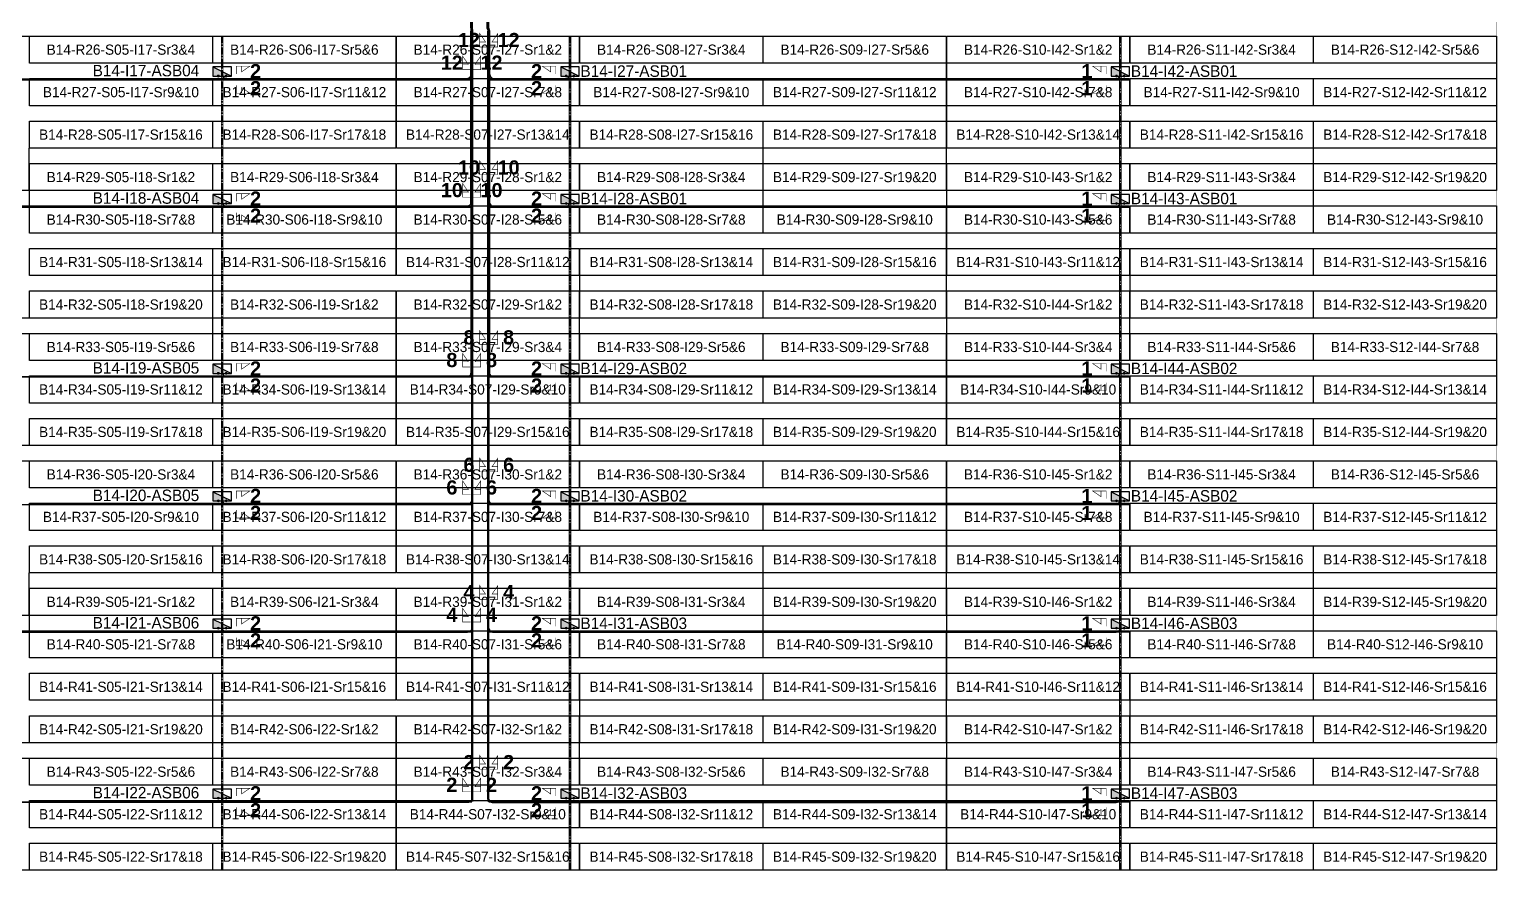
# Model space of a CAD drawing. Header units: metres. Extents: x 530404 to 530792, y 2675674 to 2676017.
# Drawn here: x 530533.1 to 530792.2, y 2675674.2 to 2675822.8 of the extents above; entities that cross this region are included whole.
import ezdxf
from ezdxf.enums import TextEntityAlignment as Align

# ---------------------------------------------------------------- set-up
doc = ezdxf.new("R2010")
doc.units = ezdxf.units.M
doc.linetypes.add('CENTER', pattern=[2, 1.25, -0.25, 0.25, -0.25])
doc.layers.add('Boundary-12.5 MW Block', color=6, linetype='Continuous', lineweight=9)
doc.layers.add('PILE', color=1, linetype='Continuous', lineweight=15)
for name, color, linetype in [('DC Trench BL-14', 40, 'Continuous'), ('E-Inverter Grouping', 2, 'Continuous'), ('Inverter Block-14', 7, 'Continuous'), ('LT Cable(AG) INV to LT Panel BL-14', 2, 'Continuous'), ('Messenger Wire Block-14 (Master Path)', 30, 'Continuous'), ('Messenger Wire Block-14 (MW Path)', 191, 'Continuous'), ('Messenger Wire Exc Link', 7, 'Continuous'), ('MMS Table Block-14', 8, 'Continuous'), ('Plan Line - DC BL-14', 40, 'Continuous'), ('Section Marking BL-14', 2, 'Continuous')]:
    doc.layers.add(name, color=color, linetype=linetype)
doc.styles.add('BoldTextStyle', font='arialbd.ttf')
doc.styles.get("Standard").update_dxf_attribs({"font": 'Adani Regular.ttf'})

# ---------------------------------------------------------------- blocks, each defined once
blk = doc.blocks.new('MMS Table (32.292 x 4.788)')
at = {"color": 0}
blk.add_lwpolyline([(0, -0.002), (0, 4.786), (32.292, 4.786), (32.292, -0.002)], close=True, dxfattribs=at)
at = {"color": 7}
blk.add_attdef('ID1', text='', height=1.8, dxfattribs=at).set_placement((16.146, 2.392), align=Align.MIDDLE_CENTER)
blk = doc.blocks.new('Inverter Block')
h = blk.add_hatch(color=0)
h.dxf.hatch_style = 1
h.paths.add_polyline_path([(-1.46, 2.27), (-1.46, 0.85), (1.46, 0.85)])
at = {"color": 0}
blk.add_lwpolyline([(1.46, 2.27), (-1.46, 2.27), (-1.46, 0.85), (1.46, 0.85)], close=True, dxfattribs=at)
blk.add_lwpolyline([(-1.46, 2.27), (1.46, 0.85)], dxfattribs=at)
at = {"layer": 'PILE'}
for centre in [(-0.61, 0.85), (0.61, 0.85)]:
    blk.add_circle(centre, 0.156, dxfattribs=at)
at = {"color": 7}
blk.add_attdef('ID', (-1.46, 3.01), '', height=1.8, dxfattribs=at)

msp = doc.modelspace()

# ---------------------------------------------------------------- linework, layer by layer
at = {"layer": 'Boundary-12.5 MW Block', "const_width": 0.05}
msp.add_lwpolyline([(530403.53, 2675949.08), (530468.32, 2675949.08), (530468.32, 2675956.58), (530500.71, 2675956.58), (530500.71, 2675979.08), (530533.1, 2675979.08), (530533.1, 2675986.58), (530565.49, 2675986.58), (530565.49, 2676001.58), (530597.88, 2676001.58), (530597.88, 2676016.58), (530792.14, 2676016.58), (530792.14, 2675674.29), (530403.53, 2675674.29)], close=True, dxfattribs=at)
at = {"layer": 'DC Trench BL-14', "color": 40, "const_width": 0.15}
for points in [[(530567.28, 2675821.58), (530566.98, 2675821.58), (530566.98, 2675674.29), (530567.28, 2675674.29)], [(530628.69, 2675821.58), (530628.39, 2675821.58), (530628.39, 2675674.29), (530628.69, 2675674.29)], [(530725.86, 2675821.58), (530725.56, 2675821.58), (530725.56, 2675674.29), (530725.86, 2675674.29)]]:
    msp.add_lwpolyline(points, close=True, dxfattribs=at)
at = {"layer": 'E-Inverter Grouping', "color": 3}
for points in [[(530597.78, 2675801.79), (530533, 2675801.79), (530533, 2675794.29), (530500.71, 2675794.29), (530500.71, 2675821.58), (530597.78, 2675821.58)], [(530694.96, 2675794.29), (530662.67, 2675794.29), (530662.67, 2675801.79), (530597.88, 2675801.79), (530597.88, 2675821.58), (530694.96, 2675821.58)], [(530792.14, 2675794.29), (530759.84, 2675794.29), (530759.84, 2675801.79), (530695.06, 2675801.79), (530695.06, 2675821.58), (530792.14, 2675821.58)], [(530597.78, 2675779.29), (530565.39, 2675779.29), (530565.39, 2675771.79), (530500.71, 2675771.79), (530500.71, 2675791.58), (530533.1, 2675791.58), (530533.1, 2675799.08), (530597.78, 2675799.08)], [(530662.57, 2675791.58), (530694.96, 2675791.58), (530694.96, 2675771.79), (530630.28, 2675771.79), (530630.28, 2675779.29), (530597.88, 2675779.29), (530597.88, 2675799.08), (530662.57, 2675799.08)], [(530759.74, 2675791.58), (530792.14, 2675791.58), (530792.14, 2675771.79), (530727.45, 2675771.79), (530727.45, 2675779.29), (530695.06, 2675779.29), (530695.06, 2675799.08), (530759.74, 2675799.08)], [(530597.78, 2675749.29), (530500.71, 2675749.29), (530500.71, 2675769.08), (530565.49, 2675769.08), (530565.49, 2675776.58), (530597.78, 2675776.58)], [(530597.88, 2675776.58), (530630.18, 2675776.58), (530630.18, 2675769.08), (530694.96, 2675769.08), (530694.96, 2675749.29), (530597.88, 2675749.29)], [(530695.06, 2675776.58), (530727.35, 2675776.58), (530727.35, 2675769.08), (530792.14, 2675769.08), (530792.14, 2675749.29), (530695.06, 2675749.29)], [(530597.78, 2675726.79), (530533, 2675726.79), (530533, 2675719.29), (530500.71, 2675719.29), (530500.71, 2675746.58), (530597.78, 2675746.58)], [(530694.96, 2675719.29), (530662.67, 2675719.29), (530662.67, 2675726.79), (530597.88, 2675726.79), (530597.88, 2675746.58), (530694.96, 2675746.58)], [(530792.14, 2675719.29), (530759.84, 2675719.29), (530759.84, 2675726.79), (530695.06, 2675726.79), (530695.06, 2675746.58), (530792.14, 2675746.58)], [(530597.78, 2675704.29), (530565.39, 2675704.29), (530565.39, 2675696.79), (530500.71, 2675696.79), (530500.71, 2675716.58), (530533.1, 2675716.58), (530533.1, 2675724.08), (530597.78, 2675724.08)], [(530662.57, 2675716.58), (530694.96, 2675716.58), (530694.96, 2675696.79), (530630.28, 2675696.79), (530630.28, 2675704.29), (530597.88, 2675704.29), (530597.88, 2675724.08), (530662.57, 2675724.08)], [(530759.74, 2675716.58), (530792.14, 2675716.58), (530792.14, 2675696.79), (530727.45, 2675696.79), (530727.45, 2675704.29), (530695.06, 2675704.29), (530695.06, 2675724.08), (530759.74, 2675724.08)], [(530597.78, 2675674.29), (530500.71, 2675674.29), (530500.71, 2675694.08), (530565.49, 2675694.08), (530565.49, 2675701.58), (530597.78, 2675701.58)], [(530597.88, 2675701.58), (530630.18, 2675701.58), (530630.18, 2675694.08), (530694.96, 2675694.08), (530694.96, 2675674.29), (530597.88, 2675674.29)], [(530695.06, 2675701.58), (530727.35, 2675701.58), (530727.35, 2675694.08), (530792.14, 2675694.08), (530792.14, 2675674.29), (530695.06, 2675674.29)]]:
    msp.add_lwpolyline(points, close=True, dxfattribs=at)
at = {"layer": 'LT Cable(AG) INV to LT Panel BL-14'}
for points in [[(530625.96, 2675852.86), (530620.26, 2675852.86, -0.110274), (530619.88, 2675852.95), (530618.14, 2675853.76, 0.042157), (530617.99, 2675853.78), (530611.93, 2675853.78, 0.414214), (530611.03, 2675852.88), (530611.03, 2675823.09, 0.021647), (530611.03, 2675823.01), (530611.08, 2675822.51, -0.021647), (530611.08, 2675822.43), (530611.08, 2675814.88, -0.414214), (530610.18, 2675813.98), (530470.85, 2675813.98, -0.414214), (530469.95, 2675814.88), (530469.95, 2675815.23)], [(530625.96, 2675852.81), (530620.25, 2675852.81, -0.110409), (530619.87, 2675852.9), (530618.13, 2675853.71, 0.042157), (530617.98, 2675853.73), (530611.98, 2675853.73, 0.414214), (530611.08, 2675852.83), (530611.08, 2675823.09, 0.021647), (530611.08, 2675823.01), (530611.13, 2675822.51, -0.021647), (530611.13, 2675822.44), (530611.13, 2675792.33, -0.414214), (530610.23, 2675791.43), (530470.85, 2675791.43, -0.414214), (530469.95, 2675792.33), (530469.95, 2675792.73)], [(530624.02, 2675852.76), (530620.24, 2675852.76, -0.110544), (530619.86, 2675852.85), (530618.13, 2675853.66, 0.042157), (530617.98, 2675853.68), (530612.03, 2675853.68, 0.414214), (530611.13, 2675852.78), (530611.13, 2675823.09, 0.021647), (530611.13, 2675823.01), (530611.18, 2675822.52, -0.021647), (530611.18, 2675822.44), (530611.18, 2675762.28, -0.414214), (530610.28, 2675761.38), (530470.85, 2675761.38, -0.414214), (530469.95, 2675762.28), (530469.95, 2675762.73)], [(530624.02, 2675852.71), (530620.24, 2675852.71, -0.11068), (530619.85, 2675852.8), (530618.13, 2675853.61, 0.042157), (530617.97, 2675853.63), (530612.08, 2675853.63, 0.414214), (530611.18, 2675852.73), (530611.18, 2675823.09, 0.021647), (530611.18, 2675823.02), (530611.23, 2675822.52, -0.021647), (530611.23, 2675822.44), (530611.23, 2675739.73, -0.414214), (530610.33, 2675738.83), (530470.85, 2675738.83, -0.414214), (530469.95, 2675739.73), (530469.95, 2675740.23)], [(530621.95, 2675852.66), (530620.23, 2675852.66, -0.110817), (530619.85, 2675852.75), (530618.12, 2675853.56, 0.042157), (530617.97, 2675853.58), (530612.13, 2675853.58, 0.414214), (530611.23, 2675852.68), (530611.23, 2675823.1, 0.021647), (530611.23, 2675823.02), (530611.28, 2675822.52, -0.021647), (530611.28, 2675822.44), (530611.28, 2675717.18, -0.414214), (530610.38, 2675716.28), (530470.85, 2675716.28, -0.414214), (530469.95, 2675717.18), (530469.95, 2675717.73)], [(530621.95, 2675852.61), (530620.22, 2675852.61, -0.110954), (530619.84, 2675852.7), (530618.12, 2675853.51, 0.042157), (530617.97, 2675853.53), (530612.18, 2675853.53, 0.414214), (530611.28, 2675852.63), (530611.28, 2675823.1, 0.021647), (530611.28, 2675823.02), (530611.33, 2675822.52, -0.021647), (530611.33, 2675822.44), (530611.33, 2675687.13, -0.414214), (530610.43, 2675686.23), (530470.85, 2675686.23, -0.414214), (530469.95, 2675687.13), (530469.95, 2675687.73)], [(530625.96, 2675852.89), (530620.26, 2675852.89, -0.110206), (530619.88, 2675852.97), (530618.14, 2675853.79, 0.042157), (530617.99, 2675853.8), (530611.9, 2675853.8, 0.414214), (530611, 2675852.9), (530611, 2675823.09, 0.021647), (530611.01, 2675823.01), (530611.05, 2675822.51, -0.021647), (530611.05, 2675822.43), (530611.05, 2675814.9, -0.414214), (530610.15, 2675814), (530568.03, 2675814, -0.414214), (530567.13, 2675814.9), (530567.13, 2675815.23)], [(530625.96, 2675852.84), (530620.25, 2675852.84, -0.110341), (530619.87, 2675852.92), (530618.14, 2675853.74, 0.042157), (530617.98, 2675853.75), (530611.95, 2675853.75, 0.414214), (530611.05, 2675852.85), (530611.05, 2675823.09, 0.021647), (530611.06, 2675823.01), (530611.1, 2675822.51, -0.021647), (530611.1, 2675822.44), (530611.1, 2675792.35, -0.414214), (530610.2, 2675791.45), (530568.03, 2675791.45, -0.414214), (530567.13, 2675792.35), (530567.13, 2675792.73)], [(530624.02, 2675852.79), (530620.25, 2675852.79, -0.110476), (530619.86, 2675852.87), (530618.13, 2675853.69, 0.042157), (530617.98, 2675853.7), (530612, 2675853.7, 0.414214), (530611.1, 2675852.8), (530611.1, 2675823.09, 0.021647), (530611.11, 2675823.01), (530611.15, 2675822.52, -0.021647), (530611.15, 2675822.44), (530611.15, 2675762.3, -0.414214), (530610.25, 2675761.4), (530568.03, 2675761.4, -0.414214), (530567.13, 2675762.3), (530567.13, 2675762.73)], [(530624.02, 2675852.74), (530620.24, 2675852.74, -0.110612), (530619.86, 2675852.82), (530618.13, 2675853.64, 0.042157), (530617.98, 2675853.65), (530612.05, 2675853.65, 0.414214), (530611.15, 2675852.75), (530611.15, 2675823.09, 0.021647), (530611.16, 2675823.02), (530611.2, 2675822.52, -0.021647), (530611.2, 2675822.44), (530611.2, 2675739.75, -0.414214), (530610.3, 2675738.85), (530568.03, 2675738.85, -0.414214), (530567.13, 2675739.75), (530567.13, 2675740.23)], [(530621.95, 2675852.69), (530620.23, 2675852.69, -0.110749), (530619.85, 2675852.77), (530618.12, 2675853.59, 0.042157), (530617.97, 2675853.6), (530612.1, 2675853.6, 0.414214), (530611.2, 2675852.7), (530611.2, 2675823.1, 0.021647), (530611.21, 2675823.02), (530611.25, 2675822.52, -0.021647), (530611.25, 2675822.44), (530611.25, 2675717.2, -0.414214), (530610.35, 2675716.3), (530568.03, 2675716.3, -0.414214), (530567.13, 2675717.2), (530567.13, 2675717.73)], [(530621.95, 2675852.64), (530620.23, 2675852.64, -0.110886), (530619.84, 2675852.72), (530618.12, 2675853.54, 0.042157), (530617.97, 2675853.55), (530612.15, 2675853.55, 0.414214), (530611.25, 2675852.65), (530611.25, 2675823.1, 0.021647), (530611.26, 2675823.02), (530611.3, 2675822.52, -0.021647), (530611.3, 2675822.44), (530611.3, 2675687.15, -0.414214), (530610.4, 2675686.25), (530568.03, 2675686.25, -0.414214), (530567.13, 2675687.15), (530567.13, 2675687.73)]]:
    msp.add_lwpolyline(points, format="xyb", dxfattribs=at)
at = {"layer": 'LT Cable(AG) INV to LT Panel BL-14', "color": 5}
for points in [[(530620.93, 2675852.28), (530619.36, 2675852.28, 0.078431), (530619.09, 2675852.24), (530618.17, 2675851.94, -0.078431), (530617.89, 2675851.9), (530614.75, 2675851.9, 0.414214), (530613.85, 2675851), (530613.85, 2675823.2, 0.093355), (530613.92, 2675822.87), (530614.02, 2675822.61, -0.093355), (530614.08, 2675822.28), (530614.08, 2675687.15, 0.414214), (530614.98, 2675686.25), (530724.81, 2675686.25, 0.414214), (530725.71, 2675687.15), (530725.71, 2675687.73)], [(530620.93, 2675852.26), (530619.37, 2675852.26, 0.078431), (530619.09, 2675852.22), (530618.17, 2675851.92, -0.078431), (530617.9, 2675851.88), (530614.78, 2675851.88, 0.414214), (530613.88, 2675850.98), (530613.88, 2675823.2, 0.093355), (530613.94, 2675822.88), (530614.04, 2675822.62, -0.093355), (530614.1, 2675822.29), (530614.1, 2675687.18, 0.414214), (530615, 2675686.28), (530627.64, 2675686.28, 0.414214), (530628.54, 2675687.18), (530628.54, 2675687.73)], [(530620.93, 2675852.23), (530619.37, 2675852.23, 0.078431), (530619.09, 2675852.19), (530618.18, 2675851.89, -0.078431), (530617.9, 2675851.85), (530614.8, 2675851.85, 0.414214), (530613.9, 2675850.95), (530613.9, 2675823.21, 0.093355), (530613.97, 2675822.88), (530614.07, 2675822.62, -0.093355), (530614.13, 2675822.29), (530614.13, 2675717.2, 0.414214), (530615.03, 2675716.3), (530724.81, 2675716.3, 0.414214), (530725.71, 2675717.2), (530725.71, 2675717.73)], [(530620.93, 2675852.21), (530619.38, 2675852.21, 0.078431), (530619.1, 2675852.17), (530618.18, 2675851.87, -0.078431), (530617.9, 2675851.83), (530614.83, 2675851.83, 0.414214), (530613.93, 2675850.93), (530613.93, 2675823.21, 0.093355), (530613.99, 2675822.89), (530614.09, 2675822.63, -0.093355), (530614.15, 2675822.3), (530614.15, 2675717.23, 0.414214), (530615.05, 2675716.33), (530627.64, 2675716.33, 0.414214), (530628.54, 2675717.23), (530628.54, 2675717.73)], [(530622.92, 2675852.18), (530619.38, 2675852.18, 0.078431), (530619.1, 2675852.14), (530618.19, 2675851.84, -0.078431), (530617.91, 2675851.8), (530614.85, 2675851.8, 0.414214), (530613.95, 2675850.9), (530613.95, 2675823.22, 0.093355), (530614.02, 2675822.89), (530614.12, 2675822.63, -0.093355), (530614.18, 2675822.3), (530614.18, 2675739.75, 0.414214), (530615.08, 2675738.85), (530724.81, 2675738.85, 0.414214), (530725.71, 2675739.75), (530725.71, 2675740.23)], [(530622.92, 2675852.16), (530619.38, 2675852.16, 0.078431), (530619.11, 2675852.12), (530618.19, 2675851.82, -0.078431), (530617.91, 2675851.78), (530614.88, 2675851.78, 0.414214), (530613.98, 2675850.88), (530613.98, 2675823.22, 0.093355), (530614.04, 2675822.9), (530614.14, 2675822.64, -0.093355), (530614.2, 2675822.31), (530614.2, 2675739.78, 0.414214), (530615.1, 2675738.88), (530627.64, 2675738.88, 0.414214), (530628.54, 2675739.78), (530628.54, 2675740.23)], [(530622.92, 2675852.13), (530619.39, 2675852.13, 0.078431), (530619.11, 2675852.09), (530618.19, 2675851.79, -0.078431), (530617.92, 2675851.75), (530614.9, 2675851.75, 0.414214), (530614, 2675850.85), (530614, 2675823.23, 0.093355), (530614.07, 2675822.9), (530614.17, 2675822.64, -0.093355), (530614.23, 2675822.31), (530614.23, 2675762.3, 0.414214), (530615.13, 2675761.4), (530724.81, 2675761.4, 0.414214), (530725.71, 2675762.3), (530725.71, 2675762.73)], [(530622.92, 2675852.11), (530619.39, 2675852.11, 0.078431), (530619.11, 2675852.07), (530618.2, 2675851.77, -0.078431), (530617.92, 2675851.73), (530614.93, 2675851.73, 0.414214), (530614.03, 2675850.83), (530614.03, 2675823.23, 0.093355), (530614.09, 2675822.9), (530614.19, 2675822.64, -0.093355), (530614.25, 2675822.32), (530614.25, 2675762.33, 0.414214), (530615.15, 2675761.43), (530627.64, 2675761.43, 0.414214), (530628.54, 2675762.33), (530628.54, 2675762.73)], [(530625.08, 2675852.08), (530619.4, 2675852.08, 0.078431), (530619.12, 2675852.04), (530618.2, 2675851.74, -0.078431), (530617.92, 2675851.7), (530614.95, 2675851.7, 0.414214), (530614.05, 2675850.8), (530614.05, 2675823.24, 0.093355), (530614.12, 2675822.91), (530614.22, 2675822.65, -0.093355), (530614.28, 2675822.32), (530614.28, 2675792.35, 0.414214), (530615.18, 2675791.45), (530724.81, 2675791.45, 0.414214), (530725.71, 2675792.35), (530725.71, 2675792.73)], [(530625.08, 2675852.06), (530619.4, 2675852.06, 0.078431), (530619.12, 2675852.02), (530618.21, 2675851.72, -0.078431), (530617.93, 2675851.68), (530614.98, 2675851.68, 0.414214), (530614.08, 2675850.78), (530614.08, 2675823.24, 0.093355), (530614.14, 2675822.91), (530614.24, 2675822.65, -0.093355), (530614.3, 2675822.33), (530614.3, 2675792.38, 0.414214), (530615.2, 2675791.48), (530627.64, 2675791.48, 0.414214), (530628.54, 2675792.38), (530628.54, 2675792.73)], [(530625.08, 2675852.03), (530619.4, 2675852.03, 0.078431), (530619.13, 2675851.99), (530618.21, 2675851.69, -0.078431), (530617.93, 2675851.65), (530615, 2675851.65, 0.414214), (530614.1, 2675850.75), (530614.1, 2675823.25, 0.093355), (530614.17, 2675822.92), (530614.27, 2675822.66, -0.093355), (530614.33, 2675822.33), (530614.33, 2675814.9, 0.414214), (530615.23, 2675814), (530724.81, 2675814, 0.414214), (530725.71, 2675814.9), (530725.71, 2675815.23)], [(530625.08, 2675852.01), (530619.41, 2675852.01, 0.078431), (530619.13, 2675851.97), (530618.21, 2675851.67, -0.078431), (530617.94, 2675851.63), (530615.03, 2675851.63, 0.414214), (530614.13, 2675850.73), (530614.13, 2675823.25, 0.093355), (530614.19, 2675822.92), (530614.29, 2675822.66, -0.093355), (530614.35, 2675822.34), (530614.35, 2675814.93, 0.414214), (530615.25, 2675814.03), (530627.64, 2675814.03, 0.414214), (530628.54, 2675814.93), (530628.54, 2675815.23)]]:
    msp.add_lwpolyline(points, format="xyb", dxfattribs=at)
at = {"layer": 'Messenger Wire Block-14 (Master Path)'}
for points in [[(530611.18, 2675686.38), (530611.18, 2675822.48)], [(530614.2, 2675686.38), (530614.2, 2675822.48)], [(530468.32, 2675813.88), (530611.18, 2675813.88)], [(530614.2, 2675813.88), (530727.35, 2675813.88)], [(530468.32, 2675791.38), (530611.18, 2675791.38)], [(530614.2, 2675791.38), (530727.35, 2675791.38)], [(530468.32, 2675761.38), (530611.18, 2675761.38)], [(530614.2, 2675761.38), (530727.35, 2675761.38)], [(530468.32, 2675738.88), (530611.18, 2675738.88)], [(530614.2, 2675738.88), (530727.35, 2675738.88)], [(530468.32, 2675716.38), (530611.18, 2675716.38)], [(530614.2, 2675716.38), (530727.35, 2675716.38)], [(530468.32, 2675686.38), (530611.18, 2675686.38)], [(530614.2, 2675686.38), (530727.35, 2675686.38)]]:
    msp.add_lwpolyline(points, dxfattribs=at)
at = {"layer": 'Messenger Wire Block-14 (MW Path)', "const_width": 0.1}
for points in [[(530610.93, 2675761.38), (530610.93, 2675822.48)], [(530611.43, 2675686.38), (530611.43, 2675822.48)], [(530613.95, 2675686.38), (530613.95, 2675822.48)], [(530614.45, 2675761.38), (530614.45, 2675822.48)], [(530468.32, 2675813.88), (530611.18, 2675813.88)], [(530614.2, 2675813.88), (530727.35, 2675813.88)], [(530468.32, 2675791.38), (530611.18, 2675791.38)], [(530614.2, 2675791.38), (530727.35, 2675791.38)], [(530468.32, 2675761.38), (530611.18, 2675761.38)], [(530614.2, 2675761.38), (530727.35, 2675761.38)], [(530468.32, 2675738.88), (530611.18, 2675738.88)], [(530614.2, 2675738.88), (530727.35, 2675738.88)], [(530468.32, 2675716.38), (530611.18, 2675716.38)], [(530614.2, 2675716.38), (530727.35, 2675716.38)], [(530468.32, 2675686.38), (530611.18, 2675686.38)], [(530614.2, 2675686.38), (530727.35, 2675686.38)]]:
    msp.add_lwpolyline(points, dxfattribs=at)
at = {"layer": 'Messenger Wire Exc Link'}
for points in [[(530611.13, 2675823.05), (530611.18, 2675822.48)], [(530613.98, 2675823.05), (530614.2, 2675822.48)]]:
    msp.add_lwpolyline(points, dxfattribs=at)
at = {"layer": 'Plan Line - DC BL-14', "color": 6, "linetype": 'CENTER'}
for points in [[(530567.13, 2675821.58), (530567.13, 2675674.29)], [(530628.54, 2675821.58), (530628.54, 2675674.29)], [(530725.71, 2675821.58), (530725.71, 2675674.29)]]:
    msp.add_lwpolyline(points, dxfattribs=at)
at = {"layer": 'Section Marking BL-14', "color": 94, "lineweight": 35, "true_color": 0x00a500, "const_width": 0.1}
for points in [[(530614, 2675819.63), (530612.61, 2675819.63), (530612.61, 2675822.03), (530613.62, 2675820.55), (530612.61, 2675820.55)], [(530614.4, 2675819.63), (530615.79, 2675819.63), (530615.79, 2675822.03), (530614.78, 2675820.55), (530615.79, 2675820.55)], [(530610.98, 2675815.63), (530609.59, 2675815.63), (530609.59, 2675818.03), (530610.6, 2675816.55), (530609.59, 2675816.55)], [(530611.38, 2675815.63), (530612.77, 2675815.63), (530612.77, 2675818.03), (530611.76, 2675816.55), (530612.77, 2675816.55)], [(530569.63, 2675814.88), (530569.63, 2675816.27), (530572.03, 2675816.27), (530570.55, 2675815.26), (530570.55, 2675816.27)], [(530626.04, 2675814.88), (530626.04, 2675816.27), (530623.64, 2675816.27), (530625.12, 2675815.26), (530625.12, 2675816.27)], [(530723.21, 2675814.88), (530723.21, 2675816.27), (530720.81, 2675816.27), (530722.29, 2675815.26), (530722.29, 2675816.27)], [(530569.63, 2675812.88), (530569.63, 2675811.49), (530572.03, 2675811.49), (530570.55, 2675812.5), (530570.55, 2675811.49)], [(530626.04, 2675812.88), (530626.04, 2675811.49), (530623.64, 2675811.49), (530625.12, 2675812.5), (530625.12, 2675811.49)], [(530723.21, 2675812.88), (530723.21, 2675811.49), (530720.81, 2675811.49), (530722.29, 2675812.5), (530722.29, 2675811.49)], [(530614, 2675797.13), (530612.61, 2675797.13), (530612.61, 2675799.53), (530613.62, 2675798.05), (530612.61, 2675798.05)], [(530614.4, 2675797.13), (530615.79, 2675797.13), (530615.79, 2675799.53), (530614.78, 2675798.05), (530615.79, 2675798.05)], [(530610.98, 2675793.13), (530609.59, 2675793.13), (530609.59, 2675795.53), (530610.6, 2675794.05), (530609.59, 2675794.05)], [(530611.38, 2675793.13), (530612.77, 2675793.13), (530612.77, 2675795.53), (530611.76, 2675794.05), (530612.77, 2675794.05)], [(530569.63, 2675792.38), (530569.63, 2675793.77), (530572.03, 2675793.77), (530570.55, 2675792.76), (530570.55, 2675793.77)], [(530626.04, 2675792.38), (530626.04, 2675793.77), (530623.64, 2675793.77), (530625.12, 2675792.76), (530625.12, 2675793.77)], [(530723.21, 2675792.38), (530723.21, 2675793.77), (530720.81, 2675793.77), (530722.29, 2675792.76), (530722.29, 2675793.77)], [(530569.63, 2675790.38), (530569.63, 2675788.99), (530572.03, 2675788.99), (530570.55, 2675790), (530570.55, 2675788.99)], [(530626.04, 2675790.38), (530626.04, 2675788.99), (530623.64, 2675788.99), (530625.12, 2675790), (530625.12, 2675788.99)], [(530723.21, 2675790.38), (530723.21, 2675788.99), (530720.81, 2675788.99), (530722.29, 2675790), (530722.29, 2675788.99)], [(530614, 2675767.13), (530612.61, 2675767.13), (530612.61, 2675769.53), (530613.62, 2675768.05), (530612.61, 2675768.05)], [(530614.4, 2675767.13), (530615.79, 2675767.13), (530615.79, 2675769.53), (530614.78, 2675768.05), (530615.79, 2675768.05)], [(530569.63, 2675762.38), (530569.63, 2675763.77), (530572.03, 2675763.77), (530570.55, 2675762.76), (530570.55, 2675763.77)], [(530610.98, 2675763.13), (530609.59, 2675763.13), (530609.59, 2675765.53), (530610.6, 2675764.05), (530609.59, 2675764.05)], [(530611.38, 2675763.13), (530612.77, 2675763.13), (530612.77, 2675765.53), (530611.76, 2675764.05), (530612.77, 2675764.05)], [(530626.04, 2675762.38), (530626.04, 2675763.77), (530623.64, 2675763.77), (530625.12, 2675762.76), (530625.12, 2675763.77)], [(530723.21, 2675762.38), (530723.21, 2675763.77), (530720.81, 2675763.77), (530722.29, 2675762.76), (530722.29, 2675763.77)], [(530569.63, 2675760.38), (530569.63, 2675758.99), (530572.03, 2675758.99), (530570.55, 2675760), (530570.55, 2675758.99)], [(530626.04, 2675760.38), (530626.04, 2675758.99), (530623.64, 2675758.99), (530625.12, 2675760), (530625.12, 2675758.99)], [(530723.21, 2675760.38), (530723.21, 2675758.99), (530720.81, 2675758.99), (530722.29, 2675760), (530722.29, 2675758.99)], [(530614, 2675744.63), (530612.61, 2675744.63), (530612.61, 2675747.03), (530613.62, 2675745.55), (530612.61, 2675745.55)], [(530614.4, 2675744.63), (530615.79, 2675744.63), (530615.79, 2675747.03), (530614.78, 2675745.55), (530615.79, 2675745.55)], [(530610.98, 2675740.63), (530609.59, 2675740.63), (530609.59, 2675743.03), (530610.6, 2675741.55), (530609.59, 2675741.55)], [(530611.38, 2675740.63), (530612.77, 2675740.63), (530612.77, 2675743.03), (530611.76, 2675741.55), (530612.77, 2675741.55)], [(530569.63, 2675739.88), (530569.63, 2675741.27), (530572.03, 2675741.27), (530570.55, 2675740.26), (530570.55, 2675741.27)], [(530626.04, 2675739.88), (530626.04, 2675741.27), (530623.64, 2675741.27), (530625.12, 2675740.26), (530625.12, 2675741.27)], [(530723.21, 2675739.88), (530723.21, 2675741.27), (530720.81, 2675741.27), (530722.29, 2675740.26), (530722.29, 2675741.27)], [(530569.63, 2675737.88), (530569.63, 2675736.49), (530572.03, 2675736.49), (530570.55, 2675737.5), (530570.55, 2675736.49)], [(530626.04, 2675737.88), (530626.04, 2675736.49), (530623.64, 2675736.49), (530625.12, 2675737.5), (530625.12, 2675736.49)], [(530723.21, 2675737.88), (530723.21, 2675736.49), (530720.81, 2675736.49), (530722.29, 2675737.5), (530722.29, 2675736.49)], [(530614, 2675722.13), (530612.61, 2675722.13), (530612.61, 2675724.53), (530613.62, 2675723.05), (530612.61, 2675723.05)], [(530614.4, 2675722.13), (530615.79, 2675722.13), (530615.79, 2675724.53), (530614.78, 2675723.05), (530615.79, 2675723.05)], [(530610.98, 2675718.13), (530609.59, 2675718.13), (530609.59, 2675720.53), (530610.6, 2675719.05), (530609.59, 2675719.05)], [(530611.38, 2675718.13), (530612.77, 2675718.13), (530612.77, 2675720.53), (530611.76, 2675719.05), (530612.77, 2675719.05)], [(530569.63, 2675717.38), (530569.63, 2675718.77), (530572.03, 2675718.77), (530570.55, 2675717.76), (530570.55, 2675718.77)], [(530626.04, 2675717.38), (530626.04, 2675718.77), (530623.64, 2675718.77), (530625.12, 2675717.76), (530625.12, 2675718.77)], [(530723.21, 2675717.38), (530723.21, 2675718.77), (530720.81, 2675718.77), (530722.29, 2675717.76), (530722.29, 2675718.77)], [(530569.63, 2675715.38), (530569.63, 2675713.99), (530572.03, 2675713.99), (530570.55, 2675715), (530570.55, 2675713.99)], [(530626.04, 2675715.38), (530626.04, 2675713.99), (530623.64, 2675713.99), (530625.12, 2675715), (530625.12, 2675713.99)], [(530723.21, 2675715.38), (530723.21, 2675713.99), (530720.81, 2675713.99), (530722.29, 2675715), (530722.29, 2675713.99)], [(530614, 2675692.13), (530612.61, 2675692.13), (530612.61, 2675694.53), (530613.62, 2675693.05), (530612.61, 2675693.05)], [(530614.4, 2675692.13), (530615.79, 2675692.13), (530615.79, 2675694.53), (530614.78, 2675693.05), (530615.79, 2675693.05)], [(530569.63, 2675687.38), (530569.63, 2675688.77), (530572.03, 2675688.77), (530570.55, 2675687.76), (530570.55, 2675688.77)], [(530610.98, 2675688.13), (530609.59, 2675688.13), (530609.59, 2675690.53), (530610.6, 2675689.05), (530609.59, 2675689.05)], [(530611.38, 2675688.13), (530612.77, 2675688.13), (530612.77, 2675690.53), (530611.76, 2675689.05), (530612.77, 2675689.05)], [(530626.04, 2675687.38), (530626.04, 2675688.77), (530623.64, 2675688.77), (530625.12, 2675687.76), (530625.12, 2675688.77)], [(530723.21, 2675687.38), (530723.21, 2675688.77), (530720.81, 2675688.77), (530722.29, 2675687.76), (530722.29, 2675688.77)], [(530569.63, 2675685.38), (530569.63, 2675683.99), (530572.03, 2675683.99), (530570.55, 2675685), (530570.55, 2675683.99)], [(530626.04, 2675685.38), (530626.04, 2675683.99), (530623.64, 2675683.99), (530625.12, 2675685), (530625.12, 2675683.99)], [(530723.21, 2675685.38), (530723.21, 2675683.99), (530720.81, 2675683.99), (530722.29, 2675685), (530722.29, 2675683.99)]]:
    msp.add_lwpolyline(points, dxfattribs=at)

# ---------------------------------------------------------------- block references
at = {"layer": 'Inverter Block-14'}
ref = msp.add_blockref('Inverter Block', (530567.13, 2675813.57), dxfattribs=dict(at, xscale=1.124999999976148, yscale=1.124999999976148, zscale=1.124999999976148))
ref.add_attrib('ID', 'B14-I17-ASB04', (530544.26, 2675814.47), dxfattribs={"layer": '0', "color": 7, "height": 2.025})
ref = msp.add_blockref('Inverter Block', (530628.54, 2675813.57), dxfattribs=dict(at, xscale=1.124999999976148, yscale=1.124999999976148, zscale=1.124999999976148))
ref.add_attrib('ID', 'B14-I27-ASB01', (530630.39, 2675814.38), dxfattribs={"layer": '0', "color": 7, "height": 2.025})
ref = msp.add_blockref('Inverter Block', (530725.71, 2675813.57), dxfattribs=dict(at, xscale=1.124999999976148, yscale=1.124999999976148, zscale=1.124999999976148))
ref.add_attrib('ID', 'B14-I42-ASB01', (530727.57, 2675814.38), dxfattribs={"layer": '0', "color": 7, "height": 2.025})
ref = msp.add_blockref('Inverter Block', (530567.13, 2675791.07), dxfattribs=dict(at, xscale=1.124999999976148, yscale=1.124999999976148, zscale=1.124999999976148))
ref.add_attrib('ID', 'B14-I18-ASB04', (530544.26, 2675791.97), dxfattribs={"layer": '0', "color": 7, "height": 2.025})
ref = msp.add_blockref('Inverter Block', (530628.54, 2675791.07), dxfattribs=dict(at, xscale=1.124999999976148, yscale=1.124999999976148, zscale=1.124999999976148))
ref.add_attrib('ID', 'B14-I28-ASB01', (530630.39, 2675791.88), dxfattribs={"layer": '0', "color": 7, "height": 2.025})
ref = msp.add_blockref('Inverter Block', (530725.71, 2675791.07), dxfattribs=dict(at, xscale=1.124999999976148, yscale=1.124999999976148, zscale=1.124999999976148))
ref.add_attrib('ID', 'B14-I43-ASB01', (530727.57, 2675791.88), dxfattribs={"layer": '0', "color": 7, "height": 2.025})
ref = msp.add_blockref('Inverter Block', (530567.13, 2675761.07), dxfattribs=dict(at, xscale=1.124999999976148, yscale=1.124999999976148, zscale=1.124999999976148))
ref.add_attrib('ID', 'B14-I19-ASB05', (530544.26, 2675761.97), dxfattribs={"layer": '0', "color": 7, "height": 2.025})
ref = msp.add_blockref('Inverter Block', (530628.54, 2675761.07), dxfattribs=dict(at, xscale=1.124999999976148, yscale=1.124999999976148, zscale=1.124999999976148))
ref.add_attrib('ID', 'B14-I29-ASB02', (530630.39, 2675761.88), dxfattribs={"layer": '0', "color": 7, "height": 2.025})
ref = msp.add_blockref('Inverter Block', (530725.71, 2675761.07), dxfattribs=dict(at, xscale=1.124999999976148, yscale=1.124999999976148, zscale=1.124999999976148))
ref.add_attrib('ID', 'B14-I44-ASB02', (530727.57, 2675761.88), dxfattribs={"layer": '0', "color": 7, "height": 2.025})
ref = msp.add_blockref('Inverter Block', (530567.13, 2675738.57), dxfattribs=dict(at, xscale=1.124999999976148, yscale=1.124999999976148, zscale=1.124999999976148))
ref.add_attrib('ID', 'B14-I20-ASB05', (530544.26, 2675739.47), dxfattribs={"layer": '0', "color": 7, "height": 2.025})
ref = msp.add_blockref('Inverter Block', (530628.54, 2675738.57), dxfattribs=dict(at, xscale=1.124999999976148, yscale=1.124999999976148, zscale=1.124999999976148))
ref.add_attrib('ID', 'B14-I30-ASB02', (530630.39, 2675739.38), dxfattribs={"layer": '0', "color": 7, "height": 2.025})
ref = msp.add_blockref('Inverter Block', (530725.71, 2675738.57), dxfattribs=dict(at, xscale=1.124999999976148, yscale=1.124999999976148, zscale=1.124999999976148))
ref.add_attrib('ID', 'B14-I45-ASB02', (530727.57, 2675739.38), dxfattribs={"layer": '0', "color": 7, "height": 2.025})
ref = msp.add_blockref('Inverter Block', (530567.13, 2675716.07), dxfattribs=dict(at, xscale=1.124999999976148, yscale=1.124999999976148, zscale=1.124999999976148))
ref.add_attrib('ID', 'B14-I21-ASB06', (530544.26, 2675716.97), dxfattribs={"layer": '0', "color": 7, "height": 2.025})
ref = msp.add_blockref('Inverter Block', (530628.54, 2675716.07), dxfattribs=dict(at, xscale=1.124999999976148, yscale=1.124999999976148, zscale=1.124999999976148))
ref.add_attrib('ID', 'B14-I31-ASB03', (530630.39, 2675716.88), dxfattribs={"layer": '0', "color": 7, "height": 2.025})
ref = msp.add_blockref('Inverter Block', (530725.71, 2675716.07), dxfattribs=dict(at, xscale=1.124999999976148, yscale=1.124999999976148, zscale=1.124999999976148))
ref.add_attrib('ID', 'B14-I46-ASB03', (530727.57, 2675716.88), dxfattribs={"layer": '0', "color": 7, "height": 2.025})
ref = msp.add_blockref('Inverter Block', (530567.13, 2675686.07), dxfattribs=dict(at, xscale=1.124999999976148, yscale=1.124999999976148, zscale=1.124999999976148))
ref.add_attrib('ID', 'B14-I22-ASB06', (530544.26, 2675686.97), dxfattribs={"layer": '0', "color": 7, "height": 2.025})
ref = msp.add_blockref('Inverter Block', (530628.54, 2675686.07), dxfattribs=dict(at, xscale=1.124999999976148, yscale=1.124999999976148, zscale=1.124999999976148))
ref.add_attrib('ID', 'B14-I32-ASB03', (530630.39, 2675686.88), dxfattribs={"layer": '0', "color": 7, "height": 2.025})
ref = msp.add_blockref('Inverter Block', (530725.71, 2675686.07), dxfattribs=dict(at, xscale=1.124999999976148, yscale=1.124999999976148, zscale=1.124999999976148))
ref.add_attrib('ID', 'B14-I47-ASB03', (530727.57, 2675686.88), dxfattribs={"layer": '0', "color": 7, "height": 2.025})
at = {"layer": 'MMS Table Block-14'}
for p, values in [((530533.1, 2675816.79), {'ID1': 'B14-R26-S05-I17-Sr3&4'}), ((530565.49, 2675816.79), {'ID1': 'B14-R26-S06-I17-Sr5&6'}), ((530597.88, 2675816.79), {'ID1': 'B14-R26-S07-I27-Sr1&2'}), ((530630.28, 2675816.79), {'ID1': 'B14-R26-S08-I27-Sr3&4'}), ((530662.67, 2675816.79), {'ID1': 'B14-R26-S09-I27-Sr5&6'}), ((530695.06, 2675816.79), {'ID1': 'B14-R26-S10-I42-Sr1&2'}), ((530727.45, 2675816.79), {'ID1': 'B14-R26-S11-I42-Sr3&4'}), ((530759.84, 2675816.79), {'ID1': 'B14-R26-S12-I42-Sr5&6'}), ((530533.1, 2675809.29), {'ID1': 'B14-R27-S05-I17-Sr9&10'}), ((530565.49, 2675809.29), {'ID1': 'B14-R27-S06-I17-Sr11&12'}), ((530597.88, 2675809.29), {'ID1': 'B14-R27-S07-I27-Sr7&8'}), ((530630.28, 2675809.29), {'ID1': 'B14-R27-S08-I27-Sr9&10'}), ((530662.67, 2675809.29), {'ID1': 'B14-R27-S09-I27-Sr11&12'}), ((530695.06, 2675809.29), {'ID1': 'B14-R27-S10-I42-Sr7&8'}), ((530727.45, 2675809.29), {'ID1': 'B14-R27-S11-I42-Sr9&10'}), ((530759.84, 2675809.29), {'ID1': 'B14-R27-S12-I42-Sr11&12'}), ((530533.1, 2675801.79), {'ID1': 'B14-R28-S05-I17-Sr15&16'}), ((530565.49, 2675801.79), {'ID1': 'B14-R28-S06-I17-Sr17&18'}), ((530597.88, 2675801.79), {'ID1': 'B14-R28-S07-I27-Sr13&14'}), ((530630.28, 2675801.79), {'ID1': 'B14-R28-S08-I27-Sr15&16'}), ((530662.67, 2675801.79), {'ID1': 'B14-R28-S09-I27-Sr17&18'}), ((530695.06, 2675801.79), {'ID1': 'B14-R28-S10-I42-Sr13&14'}), ((530727.45, 2675801.79), {'ID1': 'B14-R28-S11-I42-Sr15&16'}), ((530759.84, 2675801.79), {'ID1': 'B14-R28-S12-I42-Sr17&18'}), ((530533.1, 2675794.29), {'ID1': 'B14-R29-S05-I18-Sr1&2'}), ((530565.49, 2675794.29), {'ID1': 'B14-R29-S06-I18-Sr3&4'}), ((530597.88, 2675794.29), {'ID1': 'B14-R29-S07-I28-Sr1&2'}), ((530630.28, 2675794.29), {'ID1': 'B14-R29-S08-I28-Sr3&4'}), ((530662.67, 2675794.29), {'ID1': 'B14-R29-S09-I27-Sr19&20'}), ((530695.06, 2675794.29), {'ID1': 'B14-R29-S10-I43-Sr1&2'}), ((530727.45, 2675794.29), {'ID1': 'B14-R29-S11-I43-Sr3&4'}), ((530759.84, 2675794.29), {'ID1': 'B14-R29-S12-I42-Sr19&20'}), ((530533.1, 2675786.79), {'ID1': 'B14-R30-S05-I18-Sr7&8'}), ((530565.49, 2675786.79), {'ID1': 'B14-R30-S06-I18-Sr9&10'}), ((530597.88, 2675786.79), {'ID1': 'B14-R30-S07-I28-Sr5&6'}), ((530630.28, 2675786.79), {'ID1': 'B14-R30-S08-I28-Sr7&8'}), ((530662.67, 2675786.79), {'ID1': 'B14-R30-S09-I28-Sr9&10'}), ((530695.06, 2675786.79), {'ID1': 'B14-R30-S10-I43-Sr5&6'}), ((530727.45, 2675786.79), {'ID1': 'B14-R30-S11-I43-Sr7&8'}), ((530759.84, 2675786.79), {'ID1': 'B14-R30-S12-I43-Sr9&10'}), ((530533.1, 2675779.29), {'ID1': 'B14-R31-S05-I18-Sr13&14'}), ((530565.49, 2675779.29), {'ID1': 'B14-R31-S06-I18-Sr15&16'}), ((530597.88, 2675779.29), {'ID1': 'B14-R31-S07-I28-Sr11&12'}), ((530630.28, 2675779.29), {'ID1': 'B14-R31-S08-I28-Sr13&14'}), ((530662.67, 2675779.29), {'ID1': 'B14-R31-S09-I28-Sr15&16'}), ((530695.06, 2675779.29), {'ID1': 'B14-R31-S10-I43-Sr11&12'}), ((530727.45, 2675779.29), {'ID1': 'B14-R31-S11-I43-Sr13&14'}), ((530759.84, 2675779.29), {'ID1': 'B14-R31-S12-I43-Sr15&16'}), ((530533.1, 2675771.79), {'ID1': 'B14-R32-S05-I18-Sr19&20'}), ((530565.49, 2675771.79), {'ID1': 'B14-R32-S06-I19-Sr1&2'}), ((530597.88, 2675771.79), {'ID1': 'B14-R32-S07-I29-Sr1&2'}), ((530630.28, 2675771.79), {'ID1': 'B14-R32-S08-I28-Sr17&18'}), ((530662.67, 2675771.79), {'ID1': 'B14-R32-S09-I28-Sr19&20'}), ((530695.06, 2675771.79), {'ID1': 'B14-R32-S10-I44-Sr1&2'}), ((530727.45, 2675771.79), {'ID1': 'B14-R32-S11-I43-Sr17&18'}), ((530759.84, 2675771.79), {'ID1': 'B14-R32-S12-I43-Sr19&20'}), ((530533.1, 2675764.29), {'ID1': 'B14-R33-S05-I19-Sr5&6'}), ((530565.49, 2675764.29), {'ID1': 'B14-R33-S06-I19-Sr7&8'}), ((530597.88, 2675764.29), {'ID1': 'B14-R33-S07-I29-Sr3&4'}), ((530630.28, 2675764.29), {'ID1': 'B14-R33-S08-I29-Sr5&6'}), ((530662.67, 2675764.29), {'ID1': 'B14-R33-S09-I29-Sr7&8'}), ((530695.06, 2675764.29), {'ID1': 'B14-R33-S10-I44-Sr3&4'}), ((530727.45, 2675764.29), {'ID1': 'B14-R33-S11-I44-Sr5&6'}), ((530759.84, 2675764.29), {'ID1': 'B14-R33-S12-I44-Sr7&8'}), ((530533.1, 2675756.79), {'ID1': 'B14-R34-S05-I19-Sr11&12'}), ((530565.49, 2675756.79), {'ID1': 'B14-R34-S06-I19-Sr13&14'}), ((530597.88, 2675756.79), {'ID1': 'B14-R34-S07-I29-Sr9&10'}), ((530630.28, 2675756.79), {'ID1': 'B14-R34-S08-I29-Sr11&12'}), ((530662.67, 2675756.79), {'ID1': 'B14-R34-S09-I29-Sr13&14'}), ((530695.06, 2675756.79), {'ID1': 'B14-R34-S10-I44-Sr9&10'}), ((530727.45, 2675756.79), {'ID1': 'B14-R34-S11-I44-Sr11&12'}), ((530759.84, 2675756.79), {'ID1': 'B14-R34-S12-I44-Sr13&14'}), ((530533.1, 2675749.29), {'ID1': 'B14-R35-S05-I19-Sr17&18'}), ((530565.49, 2675749.29), {'ID1': 'B14-R35-S06-I19-Sr19&20'}), ((530597.88, 2675749.29), {'ID1': 'B14-R35-S07-I29-Sr15&16'}), ((530630.28, 2675749.29), {'ID1': 'B14-R35-S08-I29-Sr17&18'}), ((530662.67, 2675749.29), {'ID1': 'B14-R35-S09-I29-Sr19&20'}), ((530695.06, 2675749.29), {'ID1': 'B14-R35-S10-I44-Sr15&16'}), ((530727.45, 2675749.29), {'ID1': 'B14-R35-S11-I44-Sr17&18'}), ((530759.84, 2675749.29), {'ID1': 'B14-R35-S12-I44-Sr19&20'}), ((530533.1, 2675741.79), {'ID1': 'B14-R36-S05-I20-Sr3&4'}), ((530565.49, 2675741.79), {'ID1': 'B14-R36-S06-I20-Sr5&6'}), ((530597.88, 2675741.79), {'ID1': 'B14-R36-S07-I30-Sr1&2'}), ((530630.28, 2675741.79), {'ID1': 'B14-R36-S08-I30-Sr3&4'}), ((530662.67, 2675741.79), {'ID1': 'B14-R36-S09-I30-Sr5&6'}), ((530695.06, 2675741.79), {'ID1': 'B14-R36-S10-I45-Sr1&2'}), ((530727.45, 2675741.79), {'ID1': 'B14-R36-S11-I45-Sr3&4'}), ((530759.84, 2675741.79), {'ID1': 'B14-R36-S12-I45-Sr5&6'}), ((530533.1, 2675734.29), {'ID1': 'B14-R37-S05-I20-Sr9&10'}), ((530565.49, 2675734.29), {'ID1': 'B14-R37-S06-I20-Sr11&12'}), ((530597.88, 2675734.29), {'ID1': 'B14-R37-S07-I30-Sr7&8'}), ((530630.28, 2675734.29), {'ID1': 'B14-R37-S08-I30-Sr9&10'}), ((530662.67, 2675734.29), {'ID1': 'B14-R37-S09-I30-Sr11&12'}), ((530695.06, 2675734.29), {'ID1': 'B14-R37-S10-I45-Sr7&8'}), ((530727.45, 2675734.29), {'ID1': 'B14-R37-S11-I45-Sr9&10'}), ((530759.84, 2675734.29), {'ID1': 'B14-R37-S12-I45-Sr11&12'}), ((530533.1, 2675726.79), {'ID1': 'B14-R38-S05-I20-Sr15&16'}), ((530565.49, 2675726.79), {'ID1': 'B14-R38-S06-I20-Sr17&18'}), ((530597.88, 2675726.79), {'ID1': 'B14-R38-S07-I30-Sr13&14'}), ((530630.28, 2675726.79), {'ID1': 'B14-R38-S08-I30-Sr15&16'}), ((530662.67, 2675726.79), {'ID1': 'B14-R38-S09-I30-Sr17&18'}), ((530695.06, 2675726.79), {'ID1': 'B14-R38-S10-I45-Sr13&14'}), ((530727.45, 2675726.79), {'ID1': 'B14-R38-S11-I45-Sr15&16'}), ((530759.84, 2675726.79), {'ID1': 'B14-R38-S12-I45-Sr17&18'}), ((530533.1, 2675719.29), {'ID1': 'B14-R39-S05-I21-Sr1&2'}), ((530565.49, 2675719.29), {'ID1': 'B14-R39-S06-I21-Sr3&4'}), ((530597.88, 2675719.29), {'ID1': 'B14-R39-S07-I31-Sr1&2'}), ((530630.28, 2675719.29), {'ID1': 'B14-R39-S08-I31-Sr3&4'}), ((530662.67, 2675719.29), {'ID1': 'B14-R39-S09-I30-Sr19&20'}), ((530695.06, 2675719.29), {'ID1': 'B14-R39-S10-I46-Sr1&2'}), ((530727.45, 2675719.29), {'ID1': 'B14-R39-S11-I46-Sr3&4'}), ((530759.84, 2675719.29), {'ID1': 'B14-R39-S12-I45-Sr19&20'}), ((530533.1, 2675711.79), {'ID1': 'B14-R40-S05-I21-Sr7&8'}), ((530565.49, 2675711.79), {'ID1': 'B14-R40-S06-I21-Sr9&10'}), ((530597.88, 2675711.79), {'ID1': 'B14-R40-S07-I31-Sr5&6'}), ((530630.28, 2675711.79), {'ID1': 'B14-R40-S08-I31-Sr7&8'}), ((530662.67, 2675711.79), {'ID1': 'B14-R40-S09-I31-Sr9&10'}), ((530695.06, 2675711.79), {'ID1': 'B14-R40-S10-I46-Sr5&6'}), ((530727.45, 2675711.79), {'ID1': 'B14-R40-S11-I46-Sr7&8'}), ((530759.84, 2675711.79), {'ID1': 'B14-R40-S12-I46-Sr9&10'}), ((530533.1, 2675704.29), {'ID1': 'B14-R41-S05-I21-Sr13&14'}), ((530565.49, 2675704.29), {'ID1': 'B14-R41-S06-I21-Sr15&16'}), ((530597.88, 2675704.29), {'ID1': 'B14-R41-S07-I31-Sr11&12'}), ((530630.28, 2675704.29), {'ID1': 'B14-R41-S08-I31-Sr13&14'}), ((530662.67, 2675704.29), {'ID1': 'B14-R41-S09-I31-Sr15&16'}), ((530695.06, 2675704.29), {'ID1': 'B14-R41-S10-I46-Sr11&12'}), ((530727.45, 2675704.29), {'ID1': 'B14-R41-S11-I46-Sr13&14'}), ((530759.84, 2675704.29), {'ID1': 'B14-R41-S12-I46-Sr15&16'}), ((530533.1, 2675696.79), {'ID1': 'B14-R42-S05-I21-Sr19&20'}), ((530565.49, 2675696.79), {'ID1': 'B14-R42-S06-I22-Sr1&2'}), ((530597.88, 2675696.79), {'ID1': 'B14-R42-S07-I32-Sr1&2'}), ((530630.28, 2675696.79), {'ID1': 'B14-R42-S08-I31-Sr17&18'}), ((530662.67, 2675696.79), {'ID1': 'B14-R42-S09-I31-Sr19&20'}), ((530695.06, 2675696.79), {'ID1': 'B14-R42-S10-I47-Sr1&2'}), ((530727.45, 2675696.79), {'ID1': 'B14-R42-S11-I46-Sr17&18'}), ((530759.84, 2675696.79), {'ID1': 'B14-R42-S12-I46-Sr19&20'}), ((530533.1, 2675689.29), {'ID1': 'B14-R43-S05-I22-Sr5&6'}), ((530565.49, 2675689.29), {'ID1': 'B14-R43-S06-I22-Sr7&8'}), ((530597.88, 2675689.29), {'ID1': 'B14-R43-S07-I32-Sr3&4'}), ((530630.28, 2675689.29), {'ID1': 'B14-R43-S08-I32-Sr5&6'}), ((530662.67, 2675689.29), {'ID1': 'B14-R43-S09-I32-Sr7&8'}), ((530695.06, 2675689.29), {'ID1': 'B14-R43-S10-I47-Sr3&4'}), ((530727.45, 2675689.29), {'ID1': 'B14-R43-S11-I47-Sr5&6'}), ((530759.84, 2675689.29), {'ID1': 'B14-R43-S12-I47-Sr7&8'}), ((530533.1, 2675681.79), {'ID1': 'B14-R44-S05-I22-Sr11&12'}), ((530565.49, 2675681.79), {'ID1': 'B14-R44-S06-I22-Sr13&14'}), ((530597.88, 2675681.79), {'ID1': 'B14-R44-S07-I32-Sr9&10'}), ((530630.28, 2675681.79), {'ID1': 'B14-R44-S08-I32-Sr11&12'}), ((530662.67, 2675681.79), {'ID1': 'B14-R44-S09-I32-Sr13&14'}), ((530695.06, 2675681.79), {'ID1': 'B14-R44-S10-I47-Sr9&10'}), ((530727.45, 2675681.79), {'ID1': 'B14-R44-S11-I47-Sr11&12'}), ((530759.84, 2675681.79), {'ID1': 'B14-R44-S12-I47-Sr13&14'}), ((530533.1, 2675674.29), {'ID1': 'B14-R45-S05-I22-Sr17&18'}), ((530565.49, 2675674.29), {'ID1': 'B14-R45-S06-I22-Sr19&20'}), ((530597.88, 2675674.29), {'ID1': 'B14-R45-S07-I32-Sr15&16'}), ((530630.28, 2675674.29), {'ID1': 'B14-R45-S08-I32-Sr17&18'}), ((530662.67, 2675674.29), {'ID1': 'B14-R45-S09-I32-Sr19&20'}), ((530695.06, 2675674.29), {'ID1': 'B14-R45-S10-I47-Sr15&16'}), ((530727.45, 2675674.29), {'ID1': 'B14-R45-S11-I47-Sr17&18'}), ((530759.84, 2675674.29), {'ID1': 'B14-R45-S12-I47-Sr19&20'})]:
    msp.add_blockref('MMS Table (32.292 x 4.788)', p, dxfattribs=at).add_auto_attribs(values)

# ---------------------------------------------------------------- texts
at = {"layer": 'Section Marking BL-14', "color": 94, "true_color": 0x00a500, "style": 'BoldTextStyle'}
for s, p in [('12', (530610.7, 2675820.88)), ('12', (530617.7, 2675820.88)), ('12', (530607.68, 2675816.88)), ('12', (530614.68, 2675816.88)), ('2', (530573.03, 2675815.38)), ('2', (530622.64, 2675815.38)), ('1', (530719.81, 2675815.38)), ('2', (530573.03, 2675812.38)), ('2', (530622.64, 2675812.38)), ('1', (530719.81, 2675812.38)), ('10', (530610.7, 2675798.38)), ('10', (530617.7, 2675798.38)), ('10', (530607.68, 2675794.38)), ('10', (530614.68, 2675794.38)), ('2', (530573.03, 2675792.88)), ('2', (530622.64, 2675792.88)), ('1', (530719.81, 2675792.88)), ('2', (530573.03, 2675789.88)), ('2', (530622.64, 2675789.88)), ('1', (530719.81, 2675789.88)), ('8', (530610.7, 2675768.38)), ('8', (530617.7, 2675768.38)), ('2', (530573.03, 2675762.88)), ('8', (530607.68, 2675764.38)), ('8', (530614.68, 2675764.38)), ('2', (530622.64, 2675762.88)), ('1', (530719.81, 2675762.88)), ('2', (530573.03, 2675759.88)), ('2', (530622.64, 2675759.88)), ('1', (530719.81, 2675759.88)), ('6', (530610.7, 2675745.88)), ('6', (530617.7, 2675745.88)), ('6', (530607.68, 2675741.88)), ('6', (530614.68, 2675741.88)), ('2', (530573.03, 2675740.38)), ('2', (530622.64, 2675740.38)), ('1', (530719.81, 2675740.38)), ('2', (530573.03, 2675737.38)), ('2', (530622.64, 2675737.38)), ('1', (530719.81, 2675737.38)), ('4', (530610.7, 2675723.38)), ('4', (530617.7, 2675723.38)), ('4', (530607.68, 2675719.38)), ('4', (530614.68, 2675719.38)), ('2', (530573.03, 2675717.88)), ('2', (530622.64, 2675717.88)), ('1', (530719.81, 2675717.88)), ('2', (530573.03, 2675714.88)), ('2', (530622.64, 2675714.88)), ('1', (530719.81, 2675714.88)), ('2', (530610.7, 2675693.38)), ('2', (530617.7, 2675693.38)), ('2', (530573.03, 2675687.88)), ('2', (530607.68, 2675689.38)), ('2', (530614.68, 2675689.38)), ('2', (530622.64, 2675687.88)), ('1', (530719.81, 2675687.88)), ('2', (530573.03, 2675684.88)), ('2', (530622.64, 2675684.88)), ('1', (530719.81, 2675684.88))]:
    msp.add_text(s, height=2.5, dxfattribs=at).set_placement(p, align=Align.MIDDLE_CENTER)

doc.saveas('drawing.dxf')
